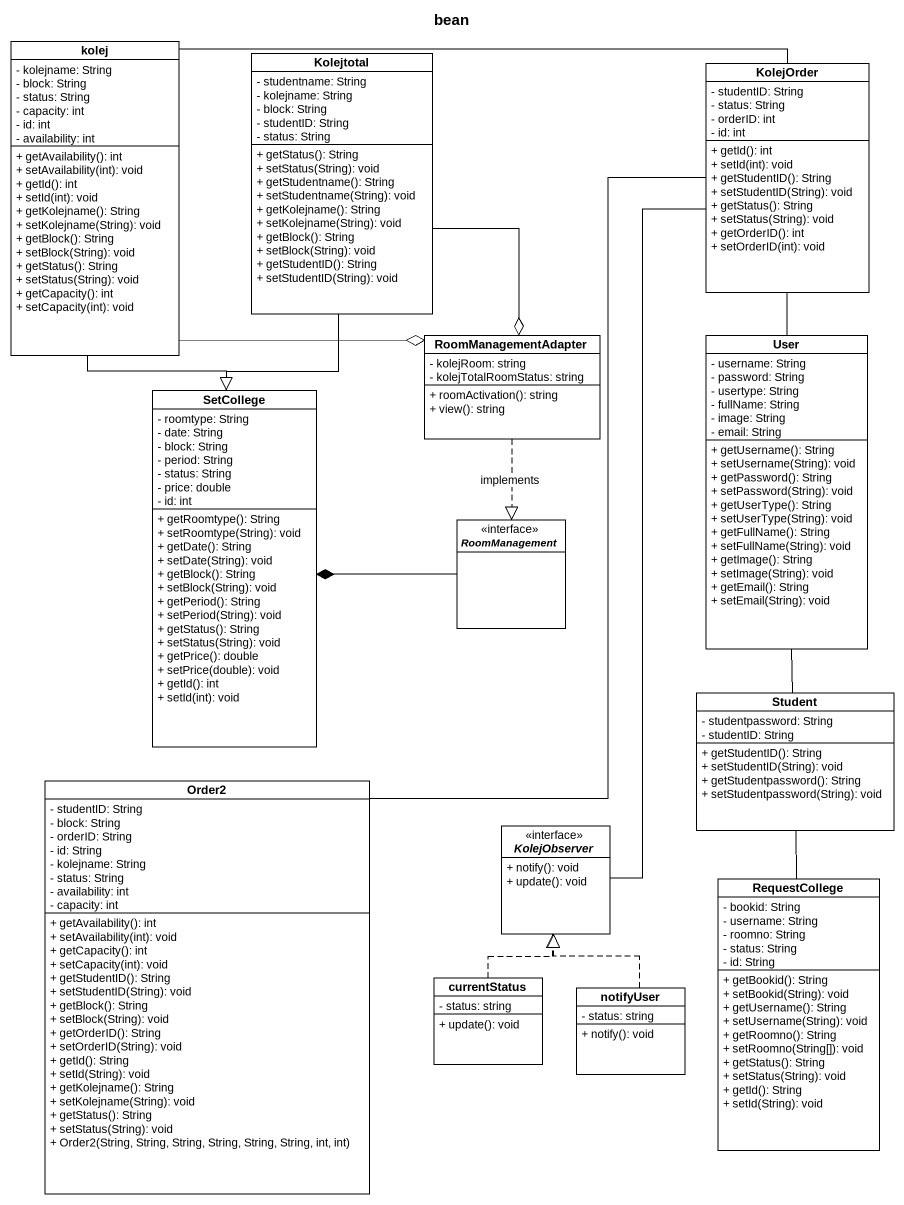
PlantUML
@startuml
title bean
hide circle
hide empty members
skinparam classAttributeIconSize 0
class kolej {
  - kolejname: String
  - block: String
  - status: String
  - capacity: int
  - id: int
  - availability: int
  + getAvailability(): int
  + setAvailability(int): void
  + getId(): int
  + setId(int): void
  + getKolejname(): String
  + setKolejname(String): void
  + getBlock(): String
  + setBlock(String): void
  + getStatus(): String
  + setStatus(String): void
  + getCapacity(): int
  + setCapacity(int): void
}
class Kolejtotal {
  - studentname: String
  - kolejname: String
  - block: String
  - studentID: String
  - status: String
  + getStatus(): String
  + setStatus(String): void
  + getStudentname(): String
  + setStudentname(String): void
  + getKolejname(): String
  + setKolejname(String): void
  + getBlock(): String
  + setBlock(String): void
  + getStudentID(): String
  + setStudentID(String): void
}
class KolejOrder {
  - studentID: String
  - status: String
  - orderID: int
  - id: int
  + getId(): int
  + setId(int): void
  + getStudentID(): String
  + setStudentID(String): void
  + getStatus(): String
  + setStatus(String): void
  + getOrderID(): int
  + setOrderID(int): void
}
class RoomManagementAdapter {
  - kolejRoom: string
  - kolejTotalRoomStatus: string
  + roomActivation(): string
  + view(): string
}
class User {
  - username: String
  - password: String
  - usertype: String
  - fullName: String
  - image: String
  - email: String
  + getUsername(): String
  + setUsername(String): void
  + getPassword(): String
  + setPassword(String): void
  + getUserType(): String
  + setUserType(String): void
  + getFullName(): String
  + setFullName(String): void
  + getImage(): String
  + setImage(String): void
  + getEmail(): String
  + setEmail(String): void
}
class SetCollege {
  - roomtype: String
  - date: String
  - block: String
  - period: String
  - status: String
  - price: double
  - id: int
  + getRoomtype(): String
  + setRoomtype(String): void
  + getDate(): String
  + setDate(String): void
  + getBlock(): String
  + setBlock(String): void
  + getPeriod(): String
  + setPeriod(String): void
  + getStatus(): String
  + setStatus(String): void
  + getPrice(): double
  + setPrice(double): void
  + getId(): int
  + setId(int): void
}
interface RoomManagement
class Student {
  - studentpassword: String
  - studentID: String
  + getStudentID(): String
  + setStudentID(String): void
  + getStudentpassword(): String
  + setStudentpassword(String): void
}
class Order2 {
  - studentID: String
  - block: String
  - orderID: String
  - id: String
  - kolejname: String
  - status: String
  - availability: int
  - capacity: int
  + getAvailability(): int
  + setAvailability(int): void
  + getCapacity(): int
  + setCapacity(int): void
  + getStudentID(): String
  + setStudentID(String): void
  + getBlock(): String
  + setBlock(String): void
  + getOrderID(): String
  + setOrderID(String): void
  + getId(): String
  + setId(String): void
  + getKolejname(): String
  + setKolejname(String): void
  + getStatus(): String
  + setStatus(String): void
  + Order2(String, String, String, String, String, String, int, int)
}
interface KolejObserver {
  + notify(): void
  + update(): void
}
class RequestCollege {
  - bookid: String
  - username: String
  - roomno: String
  - status: String
  - id: String
  + getBookid(): String
  + setBookid(String): void
  + getUsername(): String
  + setUsername(String): void
  + getRoomno(): String
  + setRoomno(String[]): void
  + getStatus(): String
  + setStatus(String): void
  + getId(): String
  + setId(String): void
}
class currentStatus {
  - status: string
  + update(): void
}
class notifyUser {
  - status: string
  + notify(): void
}
kolej -right- KolejOrder
kolej -right-o RoomManagementAdapter
kolej --|> SetCollege
Kolejtotal --o RoomManagementAdapter
Kolejtotal --|> SetCollege
RoomManagementAdapter ..|> RoomManagement : implements
User -up- KolejOrder
RoomManagement -left-* SetCollege
Student -up- User
Order2 -up- KolejOrder
KolejObserver -up- KolejOrder
RequestCollege -up- Student
currentStatus .up.|> KolejObserver
notifyUser .up.|> KolejObserver
@enduml
